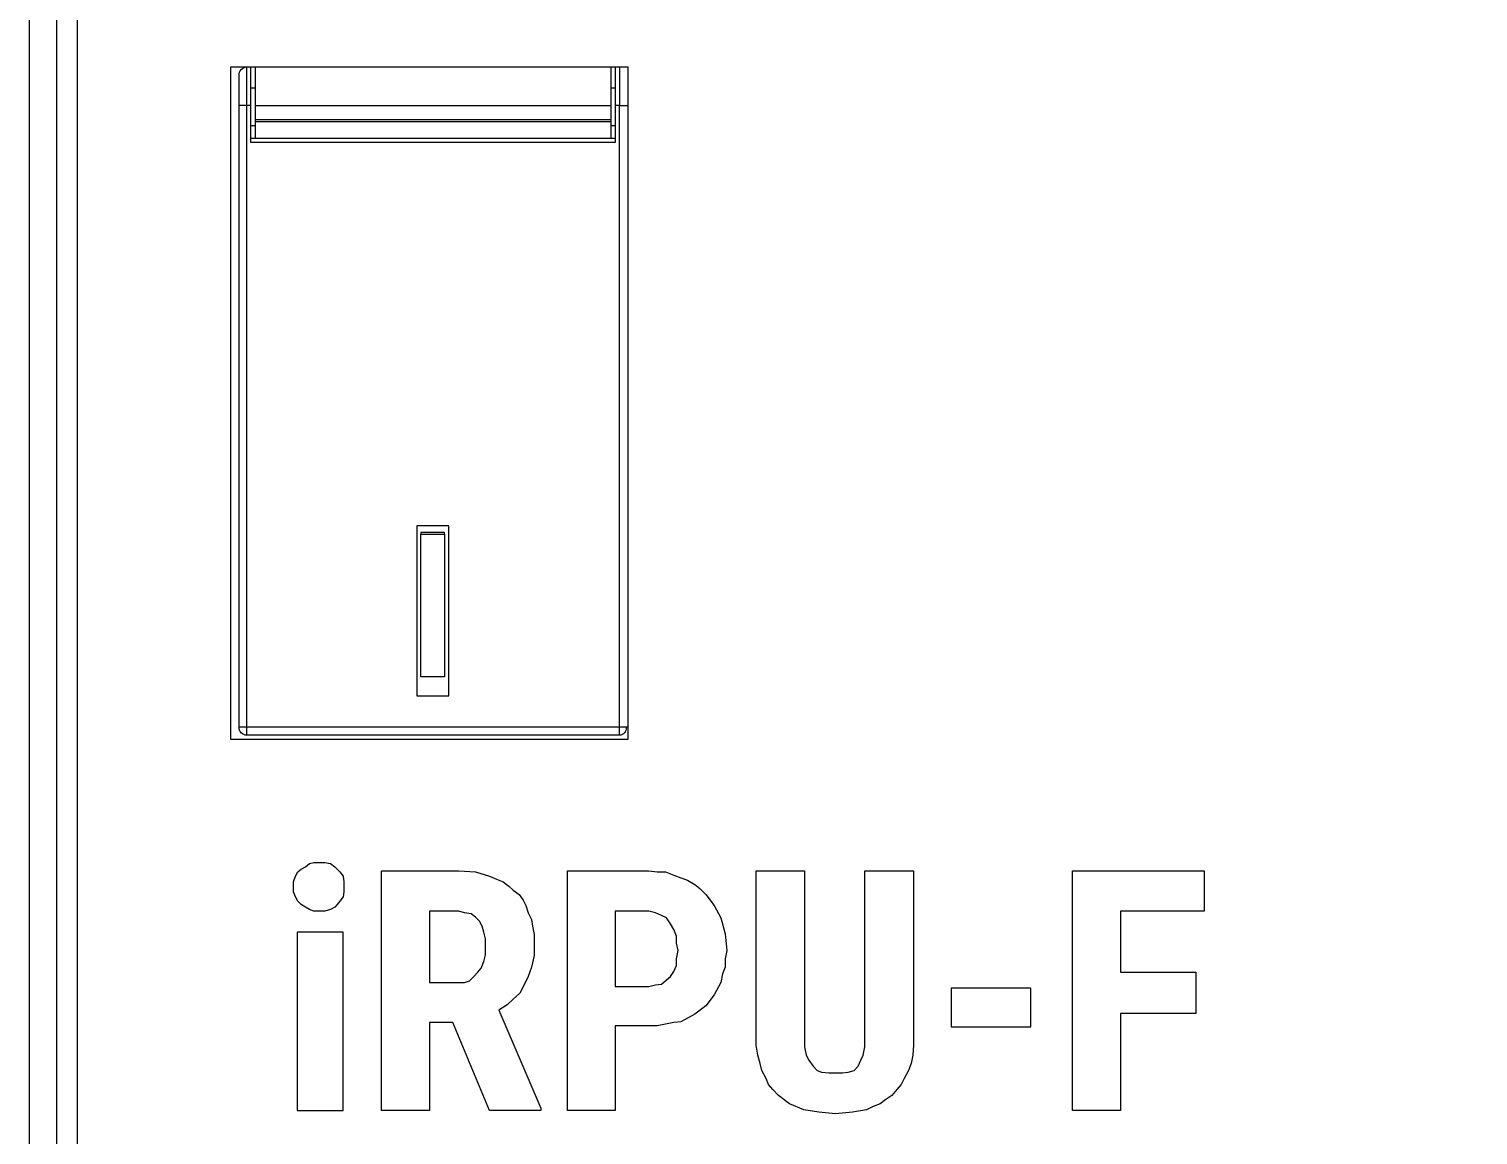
# Model space of a CAD drawing. Header units: millimetres. Extents: x 0 to 8410, y 0 to 5940.
# Drawn here: x 3699.7 to 3882.8, y 4075.5 to 4215.3 of the extents above; entities that cross this region are included whole.
import ezdxf

# ---------------------------------------------------------------- set-up
doc = ezdxf.new("R2010")
doc.units = ezdxf.units.MM
doc.header["$LTSCALE"] = 5
doc.layers.add('EL2', color=7, linetype='Continuous')
doc.layers.add('EL3', color=3, linetype='Continuous')

msp = doc.modelspace()

# ---------------------------------------------------------------- linework, layer by layer
at = {"layer": 'EL2'}
for points in [[(3773.81, 4210.48), (3774.34, 4210.48), (3775.4, 4210.48), (3775.4, 4209.42), (3775.4, 4205.61), (3775.4, 4127.07), (3775.4, 4125.48), (3725.23, 4125.48), (3725.23, 4210.48), (3727.24, 4210.48), (3727.77, 4210.48), (3728.3, 4210.48), (3728.3, 4205.61), (3728.3, 4203.81), (3728.3, 4203.6), (3728.3, 4201.48)], [(3727.77, 4205.61), (3727.24, 4205.61), (3727.24, 4210.48)], [(3727.77, 4200.95), (3727.77, 4205.61), (3727.77, 4210.48)], [(3728.3, 4210.48), (3773.28, 4210.48)], [(3773.28, 4201.48), (3773.28, 4203.6), (3773.28, 4203.81), (3773.28, 4205.61), (3773.28, 4210.48), (3773.81, 4210.48), (3773.81, 4205.61), (3773.81, 4200.95)], [(3774.34, 4210.48), (3774.34, 4205.61), (3775.4, 4205.61)], [(3727.77, 4207.84), (3728.3, 4207.84)], [(3773.28, 4207.84), (3773.81, 4207.84)], [(3726.28, 4127.07), (3727.24, 4127.07), (3727.24, 4205.61), (3726.28, 4205.61)], [(3727.24, 4126.01), (3727.24, 4127.07), (3774.34, 4127.07), (3774.34, 4205.61), (3773.81, 4205.61)], [(3728.3, 4205.61), (3773.28, 4205.61)], [(3727.77, 4203.07), (3728.3, 4203.07)], [(3773.28, 4203.81), (3728.3, 4203.81)], [(3728.3, 4203.6), (3773.28, 4203.6)], [(3773.28, 4203.07), (3773.81, 4203.07)], [(3727.77, 4201.48), (3773.81, 4201.48)], [(3773.81, 4200.95), (3727.77, 4200.95)], [(3752.22, 4151.42), (3752.22, 4151.63), (3749.25, 4151.63), (3749.25, 4151.42), (3752.22, 4151.42), (3752.22, 4133.42), (3749.25, 4133.42), (3749.25, 4151.42)], [(3774.34, 4126.01), (3774.34, 4127.07), (3775.4, 4127.07)]]:
    msp.add_lwpolyline(points, dxfattribs=at)
msp.add_lwpolyline([(3775.19, 4126.97, -0.417785), (3774.34, 4126.01), (3727.24, 4126.01, -0.417084), (3726.28, 4127.07), (3726.28, 4205.61), (3726.28, 4209.42, -0.417084), (3727.24, 4210.48)], format="xyb", dxfattribs=at)
for points in [[(3748.72, 4130.99), (3752.75, 4130.99), (3752.75, 4152.48), (3748.72, 4152.48)], [(3733.16, 4106.96), (3733.16, 4107.49), (3733.38, 4108.23), (3733.69, 4108.76), (3734.12, 4109.08), (3734.65, 4109.4), (3735.17, 4109.82), (3735.7, 4109.93), (3736.34, 4109.93), (3737.08, 4109.93), (3737.82, 4109.82), (3738.35, 4109.4), (3738.67, 4109.08), (3738.98, 4108.76), (3739.41, 4108.23), (3739.51, 4107.49), (3739.51, 4106.96), (3739.51, 4106.22), (3739.41, 4105.58), (3738.98, 4105.05), (3738.67, 4104.63), (3738.35, 4104.31), (3737.82, 4104), (3737.08, 4103.78), (3736.34, 4103.78), (3735.7, 4103.78), (3735.17, 4104), (3734.65, 4104.31), (3734.12, 4104.63), (3733.69, 4105.05), (3733.38, 4105.58), (3733.16, 4106.22)], [(3759.1, 4091.29), (3764.39, 4078.91), (3764.39, 4078.59), (3757.93, 4078.59), (3753.28, 4089.71), (3750.31, 4089.71), (3750.31, 4078.59), (3744.28, 4078.59), (3744.28, 4108.87), (3754.02, 4108.87), (3756.13, 4108.76), (3757.93, 4108.23), (3758.78, 4107.81), (3759.63, 4107.49), (3760.37, 4106.96), (3760.9, 4106.43), (3761.64, 4105.9), (3762.17, 4105.16), (3762.48, 4104.52), (3762.8, 4103.57), (3763.22, 4102.73), (3763.33, 4101.88), (3763.54, 4100.82), (3763.54, 4099.76), (3763.54, 4098.18), (3763.22, 4096.69), (3762.8, 4095.53), (3762.27, 4094.47), (3761.74, 4093.41), (3760.9, 4092.67), (3760.16, 4091.93)], [(3778.04, 4108.87), (3779.1, 4108.76), (3780.16, 4108.76), (3781.22, 4108.34), (3782.07, 4108.02), (3782.91, 4107.7), (3783.87, 4107.17), (3784.5, 4106.64), (3785.24, 4105.9), (3786.3, 4104.52), (3787.15, 4102.94), (3787.68, 4100.93), (3787.89, 4098.81), (3787.68, 4097.75), (3787.68, 4096.69), (3787.36, 4095.85), (3787.15, 4094.79), (3786.3, 4093.2), (3785.24, 4091.82), (3783.87, 4090.76), (3782.07, 4089.81), (3781.22, 4089.71), (3780.16, 4089.49), (3779.1, 4089.28), (3778.04, 4089.28), (3773.81, 4089.28), (3773.81, 4078.59), (3767.78, 4078.59), (3767.78, 4108.87)], [(3797.73, 4088.12), (3797.73, 4086.64), (3797.94, 4085.58), (3798.26, 4084.94), (3798.79, 4084.2), (3799.32, 4083.67), (3799.85, 4083.46), (3800.8, 4083.36), (3801.65, 4083.36), (3802.5, 4083.36), (3803.24, 4083.46), (3803.98, 4083.67), (3804.51, 4084.2), (3804.82, 4084.94), (3805.14, 4085.58), (3805.35, 4086.64), (3805.35, 4088.12), (3805.35, 4108.87), (3811.49, 4108.87), (3811.49, 4088.12), (3811.49, 4086.85), (3811.39, 4085.58), (3811.18, 4084.52), (3810.86, 4083.67), (3810.33, 4082.62), (3809.91, 4081.87), (3809.38, 4081.24), (3808.74, 4080.5), (3808, 4079.97), (3807.26, 4079.44), (3806.41, 4079.12), (3805.56, 4078.7), (3803.76, 4078.38), (3801.65, 4078.17), (3799.53, 4078.38), (3797.63, 4078.7), (3795.83, 4079.44), (3794.45, 4080.5), (3793.71, 4081.24), (3793.18, 4081.87), (3792.86, 4082.62), (3792.33, 4083.67), (3792.12, 4084.52), (3791.8, 4085.58), (3791.59, 4086.85), (3791.59, 4088.12), (3791.59, 4108.87), (3797.73, 4108.87)], [(3847.16, 4090.87), (3837.64, 4090.87), (3837.64, 4078.59), (3831.6, 4078.59), (3831.6, 4108.87), (3848.22, 4108.87), (3848.22, 4103.78), (3837.64, 4103.78), (3837.64, 4096.06), (3847.16, 4096.06)], [(3754.02, 4103.78), (3750.31, 4103.78), (3750.31, 4094.79), (3753.8, 4094.79), (3754.76, 4094.79), (3755.39, 4095), (3755.92, 4095.53), (3756.45, 4096.06), (3756.87, 4096.59), (3757.19, 4097.44), (3757.4, 4098.28), (3757.4, 4099.23), (3757.4, 4100.29), (3757.19, 4101.14), (3756.98, 4101.88), (3756.66, 4102.51), (3756.13, 4103.04), (3755.6, 4103.47), (3754.76, 4103.57)], [(3778.04, 4103.78), (3773.81, 4103.78), (3773.81, 4094.26), (3778.04, 4094.26), (3778.89, 4094.47), (3779.63, 4094.58), (3780.27, 4095.11), (3780.8, 4095.53), (3781.22, 4096.17), (3781.54, 4096.91), (3781.54, 4097.75), (3781.75, 4098.81), (3781.54, 4099.76), (3781.54, 4100.61), (3781.22, 4101.46), (3780.8, 4102.2), (3780.27, 4102.94), (3779.63, 4103.25), (3778.89, 4103.57)], [(3733.59, 4078.59), (3739.41, 4078.59), (3739.41, 4101.14), (3733.59, 4101.14)], [(3816.26, 4089.18), (3826.31, 4089.18), (3826.31, 4094.05), (3816.26, 4094.05)]]:
    msp.add_lwpolyline(points, close=True, dxfattribs=at)
at = {"layer": 'EL3'}
for points in [[(3699.72, 4363.11), (3699.72, 3982.9), (4079.72, 3982.9), (4079.72, 3981), (4074.74, 3981), (4010.38, 3981)], [(3705.86, 3996.03), (3705.86, 4350.1)]]:
    msp.add_lwpolyline(points, dxfattribs=at)
msp.add_lwpolyline([(3703.21, 3985.55), (4078.23, 3985.55), (4078.23, 4360.68), (3703.21, 4360.68)], close=True, dxfattribs=at)

doc.saveas('drawing.dxf')
